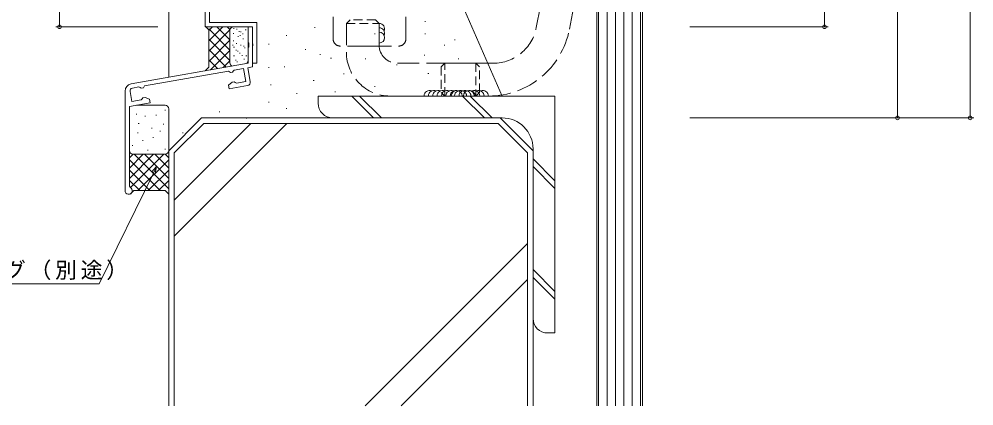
# Model space of a CAD drawing. Units: millimetres, scale not verified. Extents: x -594 to 539, y -420 to 386.
# Drawn here: x -438.7 to -176.6, y -268.3 to -162.2 of the extents above; entities that cross this region are included whole.
import ezdxf

# ---------------------------------------------------------------- set-up
doc = ezdxf.new("R2010")
doc.units = ezdxf.units.MM
doc.header["$LTSCALE"] = 2
doc.linetypes.add('DASHED1', pattern=[1.8, 1.2, -0.6])
doc.linetypes.add('DASHED3', pattern=[4, 3, -1])
for name, color, linetype, lineweight in [('0-3_YKK_11', 7, 'Continuous', 9), ('0-4_YKK_12', 2, 'Continuous', 9), ('0-5_YKK_13', 4, 'Continuous', 9), ('0-6_YKK_D', 6, 'Continuous', 9), ('0-7_YSS_K', 3, 'Continuous', 9), ('0-8_YSS_KE', 3, 'Continuous', 9)]:
    doc.layers.add(name, color=color, linetype=linetype, lineweight=lineweight)
doc.styles.add('ＭＳ ゴシック', font='')
doc.styles.get('ＭＳ ゴシック').set_extended_font_data('MS Gothic')

msp = doc.modelspace()

# ---------------------------------------------------------------- linework, layer by layer
at = {"layer": '0-3_YKK_11'}
for p, q in [((-387.631, -152.327), (-387.631, -164.327)), ((-386.431, -163.127), (-386.431, -153.427)), ((-387.631, -164.327), (-374.631, -164.327)), ((-373.431, -163.127), (-386.431, -163.127)), ((-375.831, -164.327), (-375.831, -168.656)), ((-374.631, -164.327), (-375.831, -164.327)), ((-374.631, -164.327), (-374.631, -168.869)), ((-374.631, -175.334), (-374.631, -164.327)), ((-373.431, -174.327), (-373.431, -163.127)), ((-375.831, -168.656), (-375.688, -168.848)), ((-375.688, -169.806), (-375.831, -169.998)), ((-375.831, -169.998), (-375.831, -174.327)), ((-375.688, -168.848), (-375.688, -169.806)), ((-374.631, -168.869), (-374.511, -169.052)), ((-374.511, -169.602), (-374.631, -169.786)), ((-374.631, -169.786), (-374.631, -174.327)), ((-374.511, -169.052), (-374.511, -169.602)), ((-375.831, -174.327), (-407.978, -179.996)), ((-375.898, -175.558), (-374.631, -175.334)), ((-375.238, -179.3), (-375.898, -175.558)), ((-374.631, -174.327), (-373.431, -174.327)), ((-404.236, -180.554), (-381.239, -176.5)), ((-381.239, -176.5), (-380.718, -176.864)), ((-380.718, -176.864), (-380.153, -176.765)), ((-380.153, -176.765), (-379.906, -176.493)), ((-379.906, -176.493), (-379.659, -176.221)), ((-379.659, -176.221), (-377.08, -175.766)), ((-377.08, -175.766), (-376.454, -179.311)), ((-404.601, -181.076), (-404.236, -180.554)), ((-380.249, -179.523), (-381.245, -180.359)), ((-381.245, -180.359), (-381.072, -181.344)), ((-381.072, -181.344), (-376.049, -180.458)), ((-379.684, -179.424), (-380.249, -179.523)), ((-379.359, -179.595), (-379.684, -179.424)), ((-379.034, -179.766), (-379.359, -179.595)), ((-376.454, -179.311), (-379.034, -179.766)), ((-409.631, -181.965), (-409.631, -209.287)), ((-407.771, -184.833), (-408.257, -182.076)), ((-407.609, -181.149), (-405.817, -180.833)), ((-405.817, -180.833), (-405.492, -181.004)), ((-405.492, -181.004), (-405.167, -181.175)), ((-405.167, -181.175), (-404.601, -181.076)), ((-408.431, -186.168), (-402.737, -185.164)), ((-405.192, -184.378), (-407.771, -184.833)), ((-404.945, -184.106), (-405.192, -184.378)), ((-404.698, -183.834), (-404.945, -184.106)), ((-404.133, -183.735), (-404.698, -183.834)), ((-402.911, -184.179), (-404.133, -183.735)), ((-402.737, -185.164), (-402.911, -184.179)), ((-408.431, -208.087), (-408.431, -186.168)), ((-408.246, -208.364), (-408.431, -208.087))]:
    msp.add_line(p, q, dxfattribs=at)
for centre, radius, start, end in [((-407.631, -181.965), 2, 100.00034, 180.00008), ((-376.223, -179.473), 1, 279.9994, 9.99927), ((-407.47, -181.937), 0.8, 100.0014, 190.00052), ((-408.631, -209.287), 1, 179.99992, 67.38104)]:
    msp.add_arc(centre, radius, start, end, dxfattribs=at)
at = {"layer": '0-4_YKK_12'}
for p, q in [((-387.631, -164.327), (-387.631, 15.277)), ((-374.931, -164.327), (-387.631, -164.327)), ((-382.631, -164.327), (-375.631, -164.327))]:
    msp.add_line(p, q, dxfattribs=at)
at = {"layer": '0-5_YKK_13', "linetype": 'DASHED3'}
for p, q in [((-352.528, -167.627), (-352.528, -159.627)), ((-332.528, -167.627), (-332.528, -159.627)), ((-342.528, -169.627), (-350.528, -169.627)), ((-342.528, -169.627), (-334.529, -169.627))]:
    msp.add_line(p, q, dxfattribs=at)
for centre, start, end in [((-350.528, -167.627), 180, 270.00418), ((-334.528, -167.627), 269.99579, 0)]:
    msp.add_arc(centre, 2, start, end, dxfattribs=at)
at = {"layer": '0-6_YKK_D'}
for p, q in [((-177.631, 218.673), (-177.631, -189.327)), ((-217.631, -104.327), (-217.631, -164.327)), ((-197.63, -104.327), (-197.63, -189.327)), ((-427.631, -164.327), (-427.631, -152.327)), ((-400.631, -164.327), (-428.631, -164.327)), ((-254.631, -164.327), (-216.631, -164.327)), ((-254.631, -189.327), (-196.63, -189.327)), ((-254.631, -189.327), (-176.63, -189.327)), ((-402.346, -204.207), (-400.96, -202.614)), ((-400.96, -202.614), (-401.855, -204.447)), ((-400.96, -202.614), (-401.364, -204.687)), ((-401.855, -204.447), (-416.698, -234.844)), ((-416.698, -234.844), (-470.938, -234.844))]:
    msp.add_line(p, q, dxfattribs=at)
for centre in [(-427.631, -164.327), (-217.631, -164.327), (-197.63, -189.327), (-177.631, -189.327)]:
    msp.add_circle(centre, 0.51, dxfattribs=at)
at = {"layer": '0-7_YSS_K'}
for p, q in [((-397.631, 15.277), (-397.631, -178.171)), ((-280.131, -144.327), (-280.13, -268.327)), ((-279.631, -144.827), (-279.63, -268.327)), ((-277.331, -144.827), (-277.331, -268.327)), ((-275.031, -144.827), (-275.03, -268.327)), ((-272.731, -144.827), (-272.731, -268.327)), ((-270.431, -144.827), (-270.43, -268.327)), ((-268.13, -268.327), (-268.131, -144.827)), ((-267.63, -268.327), (-267.631, -144.327)), ((-317.631, -157.027), (-306.131, -183.327)), ((-386.63, -165.328), (-385.629, -164.327)), ((-386.63, -168.157), (-382.801, -164.327)), ((-386.63, -164.918), (-380.831, -170.717)), ((-384.393, -164.327), (-380.831, -167.889)), ((-381.564, -164.327), (-380.831, -165.061)), ((-379.897, -164.778), (-379.697, -164.778)), ((-379.831, -164.331), (-377.61, -164.331)), ((-379.021, -164.974), (-378.821, -164.974)), ((-375.907, -164.327), (-375.83, -164.404)), ((-375.831, -164.327), (-375.831, -174.209)), ((-357.653, -164.508), (-357.453, -164.508)), ((-348.302, -162.875), (-348.102, -162.875)), ((-327.374, -162.875), (-327.174, -162.875)), ((-386.63, -170.985), (-380.831, -165.186)), ((-380.831, -165.231), (-380.831, -174.209)), ((-379.941, -166.181), (-379.741, -166.181)), ((-378.67, -166.97), (-378.47, -166.97)), ((-378.407, -165.631), (-378.207, -165.631)), ((-378.144, -166.751), (-377.944, -166.751)), ((-377.925, -165.699), (-377.725, -165.699)), ((-377.399, -166.269), (-377.199, -166.269)), ((-377.268, -167.671), (-377.068, -167.671)), ((-376.61, -165.173), (-376.41, -165.173)), ((-376.567, -165.173), (-376.367, -165.173)), ((-365.372, -166.734), (-365.172, -166.734)), ((-341.178, -166.289), (-340.978, -166.289)), ((-327.374, -166.289), (-327.174, -166.289)), ((-386.63, -167.746), (-380.831, -173.546)), ((-386.63, -173.814), (-380.831, -168.014)), ((-380.16, -169.337), (-379.96, -169.337)), ((-379.985, -168.153), (-379.785, -168.153)), ((-379.81, -169.906), (-379.61, -169.906)), ((-379.109, -168.942), (-378.909, -168.942)), ((-377.969, -169.337), (-377.769, -169.337)), ((-377.136, -169.643), (-376.936, -169.643)), ((-376.83, -170.125), (-376.63, -170.125)), ((-375.909, -167.846), (-375.709, -167.846)), ((-370.27, -169.109), (-370.07, -169.109)), ((-322.03, -169.406), (-321.83, -169.406)), ((-319.21, -167.922), (-319.01, -167.922)), ((-386.63, -170.575), (-381.822, -175.384)), ((-386.132, -176.144), (-380.831, -170.842)), ((-379.81, -172.317), (-379.61, -172.317)), ((-379.24, -170.739), (-379.04, -170.739)), ((-378.758, -171.046), (-378.558, -171.046)), ((-378.232, -171.572), (-378.032, -171.572)), ((-377.575, -172.185), (-377.375, -172.185)), ((-376.435, -172.273), (-376.235, -172.273)), ((-360.177, -170.593), (-359.977, -170.593)), ((-356.169, -171.929), (-355.969, -171.929)), ((-327.522, -172.078), (-327.322, -172.078)), ((-386.63, -173.403), (-384.226, -175.808)), ((-382.698, -175.538), (-380.831, -173.671)), ((-379.284, -173.456), (-379.084, -173.456)), ((-378.933, -173.938), (-378.733, -173.938)), ((-377.049, -173.237), (-376.849, -173.237)), ((-370.27, -175.491), (-370.07, -175.491)), ((-365.965, -175.343), (-365.765, -175.343)), ((-353.2, -172.968), (-353, -172.968)), ((-343.701, -173.117), (-343.501, -173.117)), ((-335.092, -174.749), (-334.892, -174.749)), ((-318.171, -173.117), (-317.971, -173.117)), ((-349.638, -177.273), (-349.438, -177.273)), ((-326.483, -177.124), (-326.283, -177.124)), ((-369.676, -180.241), (-369.476, -180.241)), ((-357.95, -179.054), (-357.75, -179.054)), ((-341.178, -180.687), (-340.978, -180.687)), ((-362.552, -182.616), (-362.352, -182.616)), ((-356.631, -183.327), (-356.631, -185.327)), ((-291.631, -183.327), (-356.631, -183.327)), ((-352.013, -182.171), (-351.813, -182.171)), ((-347.382, -183.327), (-341.382, -189.327)), ((-339.26, -189.327), (-345.26, -183.327)), ((-316.976, -183.327), (-310.976, -189.327)), ((-314.855, -183.327), (-308.855, -189.327)), ((-291.631, -248.327), (-291.631, -183.327)), ((-406.497, -185.827), (-398.631, -185.827)), ((-370.27, -184.991), (-370.07, -184.991)), ((-408.43, -186.827), (-408.43, -198.285)), ((-406.603, -188.339), (-406.403, -188.339)), ((-401.181, -188.575), (-400.981, -188.575)), ((-398.744, -187.239), (-398.544, -187.239)), ((-397.631, -186.827), (-397.631, -198.285)), ((-383.777, -187.663), (-383.577, -187.663)), ((-365.372, -186.772), (-365.172, -186.772)), ((-405.974, -190.854), (-405.774, -190.854)), ((-404.167, -188.811), (-403.967, -188.811)), ((-399.137, -191.09), (-398.937, -191.09)), ((-396.131, -211.877), (-375.082, -190.827)), ((-396.131, -221.776), (-365.182, -190.827)), ((-396.131, -198.949), (-388.01, -190.827)), ((-388.01, -190.827), (-307.252, -190.827)), ((-376.356, -189.444), (-376.156, -189.444)), ((-306.131, -189.327), (-352.631, -189.327)), ((-307.252, -190.827), (-299.131, -198.949)), ((-406.21, -193.447), (-406.01, -193.447)), ((-402.359, -192.19), (-402.159, -192.19)), ((-400.08, -192.976), (-399.88, -192.976)), ((-393.87, -193.452), (-393.67, -193.452)), ((-404.874, -195.49), (-404.674, -195.49)), ((-401.966, -194.705), (-401.766, -194.705)), ((-407.703, -196.905), (-407.503, -196.905)), ((-403.46, -198.162), (-403.26, -198.162)), ((-398.744, -197.927), (-398.544, -197.927)), ((-396.131, -198.949), (-396.131, -268.327)), ((-299.131, -198.949), (-299.131, -268.327)), ((-297.631, -197.827), (-297.631, -244.327)), ((-408.43, -200.286), (-407.43, -199.285)), ((-408.43, -203.114), (-404.602, -199.285)), ((-408.43, -205.943), (-401.773, -199.285)), ((-408.43, -200.8), (-399.945, -209.285)), ((-408.099, -208.44), (-398.945, -199.285)), ((-407.43, -199.285), (-398.631, -199.285)), ((-407.117, -199.285), (-397.631, -208.771)), ((-406.116, -209.285), (-397.631, -200.8)), ((-404.288, -199.285), (-397.631, -205.943)), ((-401.46, -199.285), (-397.631, -203.114)), ((-398.631, -199.285), (-397.631, -200.286)), ((-297.631, -200.551), (-291.631, -206.551)), ((-408.43, -203.628), (-402.774, -209.285)), ((-403.288, -209.285), (-397.631, -203.628)), ((-297.631, -202.673), (-291.631, -208.673)), ((-408.43, -206.457), (-405.602, -209.285)), ((-400.459, -209.285), (-397.631, -206.457)), ((-343.687, -268.327), (-299.131, -223.771)), ((-291.631, -236.957), (-297.631, -230.957)), ((-297.631, -233.078), (-291.631, -239.078)), ((-333.788, -268.327), (-299.131, -233.671)), ((-293.631, -248.327), (-291.631, -248.327))]:
    msp.add_line(p, q, dxfattribs=at)
at = {"layer": '0-7_YSS_K', "linetype": 'DASHED3'}
for p, q in [((-296.739, -164.552), (-290.987, -134.06)), ((-287.664, -164.998), (-282.143, -135.729)), ((-348.872, -163.399), (-348.872, -171.327)), ((-339.872, -163.399), (-339.872, -169.332)), ((-334.872, -174.332), (-313.293, -174.332)), ((-321.83, -174.327), (-308.531, -174.327)), ((-315.708, -183.327), (-336.872, -183.327)), ((-326.372, -183.332), (-313.293, -183.332)), ((-321.83, -183.327), (-309.774, -183.327))]:
    msp.add_line(p, q, dxfattribs=at)
at = {"layer": '0-7_YSS_K', "linetype": 'DASHED1'}
for p, q in [((-347.872, -162.399), (-348.872, -163.399)), ((-340.872, -162.399), (-347.872, -162.399)), ((-339.872, -163.399), (-340.872, -162.399)), ((-348.872, -163.399), (-339.872, -163.399)), ((-321.83, -174.327), (-322.83, -175.327)), ((-322.83, -175.327), (-322.83, -182.327)), ((-321.83, -183.327), (-321.83, -174.327)), ((-312.293, -175.332), (-313.293, -174.332)), ((-313.293, -174.332), (-313.293, -183.332)), ((-312.293, -182.332), (-312.293, -175.332)), ((-322.83, -182.327), (-321.83, -183.327)), ((-313.293, -183.332), (-312.293, -182.332))]:
    msp.add_line(p, q, dxfattribs=at)
at = {"layer": '0-7_YSS_K'}
for centre, radius, start, end in [((-379.831, -165.331), 1, 90, 180), ((-339.872, -164.899), 1.5, 336.41762, 89.99579), ((-339.872, -166.099), 1.5, 336.41762, 89.99579), ((-339.872, -167.299), 1.5, 269.99579, 89.99579), ((-379.831, -174.209), 1, 180, 244.20941), ((-376.831, -173.509), 1, 270, 0), ((-326.058, -183.301), 1.5, 66.42181, 180), ((-324.858, -183.301), 1.5, 66.42181, 180), ((-323.658, -183.301), 1.5, 66.42181, 180), ((-322.458, -183.301), 1.5, 66.42181, 180), ((-321.258, -183.301), 1.5, 66.42181, 180), ((-320.058, -183.301), 1.5, 66.42181, 180), ((-318.858, -183.301), 1.5, 66.42181, 180), ((-318.583, -183.302), 1.5, 359.83176, 179.83176), ((-317.658, -183.301), 1.5, 66.42181, 180), ((-317.383, -183.305), 1.5, 359.83176, 113.40993), ((-316.458, -183.301), 1.5, 66.42181, 180), ((-316.183, -183.309), 1.5, 359.83176, 113.40993), ((-315.258, -183.301), 1.5, 0, 180), ((-314.983, -183.312), 1.5, 359.83176, 113.40993), ((-313.783, -183.316), 1.5, 359.83176, 113.40993), ((-312.583, -183.319), 1.5, 359.83176, 113.40993), ((-311.383, -183.323), 1.5, 359.83176, 113.40993), ((-398.631, -186.827), 1, 0, 90), ((-352.631, -185.327), 4, 180, 270), ((-306.131, -197.827), 8.5, 0, 90), ((-407.43, -198.285), 1, 180, 270), ((-398.631, -198.285), 1, 270, 0), ((-293.631, -244.327), 4, 180, 270)]:
    msp.add_arc(centre, radius, start, end, dxfattribs=at)
at = {"layer": '0-7_YSS_K', "linetype": 'DASHED3'}
for centre, radius, start, end in [((-309.774, -160.827), 22.5, 270, 349.31793), ((-308.531, -162.327), 12, 270, 349.31793), ((-334.872, -169.332), 5, 180, 270), ((-336.872, -171.327), 12, 180, 270)]:
    msp.add_arc(centre, radius, start, end, dxfattribs=at)
at = {"layer": '0-8_YSS_KE'}
for p, q in [((-387.63, -164.152), (-386.63, -165.152)), ((-297.631, -198.327), (-306.631, -189.327)), ((-397.631, -198.327), (-397.631, -268.327)), ((-297.631, -198.327), (-297.631, -268.327)), ((-407.214, -209.285), (-408.214, -210.285))]:
    msp.add_line(p, q, dxfattribs=at)
for points in [[(-386.63, -165.152), (-386.63, -175.408), (-387.63, -176.408)], [(-397.631, -198.327), (-388.631, -189.327), (-306.631, -189.327)], [(-407.214, -209.285), (-398.631, -209.285), (-397.631, -210.285)]]:
    msp.add_lwpolyline(points, dxfattribs=at)

# ---------------------------------------------------------------- texts
at = {"layer": '0-6_YKK_D', "color": 7, "insert": (-470.938, -233.844), "char_height": 4.399, "attachment_point": 7, "style": 'ＭＳ ゴシック'}
msp.add_mtext('\\T1.17;シーリング（別途）', dxfattribs=at)

doc.saveas('drawing.dxf')
